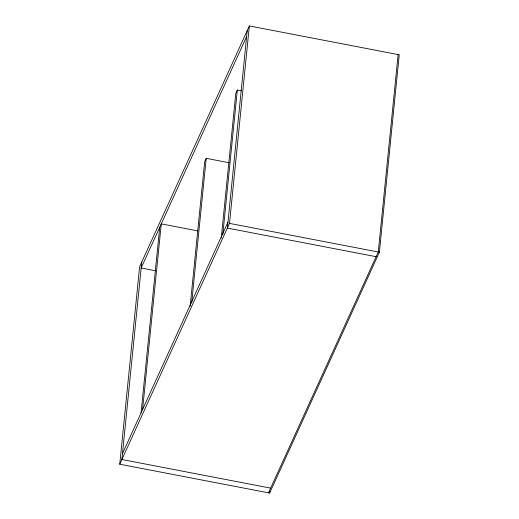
<?xml version="1.0" encoding="UTF-8"?>
<svg xmlns="http://www.w3.org/2000/svg" width="519" height="519" viewBox="0 0 519 519"><rect width="100%" height="100%" fill="white"/><g stroke="black" fill="none" stroke-linecap="round" stroke-linejoin="round"><path stroke-width="0.78" d="M119.753 464.213L139.605 266.785L249.36 25.95L399.247 54.787L379.395 252.215L269.64 493.05L119.753 464.213L229.508 223.378L249.36 25.95M141.745 262.082L121.894 459.51L270.659 488.132M141.064 412.839L159.722 227.257M142.602 409.452L161.266 223.871L197.856 230.916M190.129 306.327L204.674 161.714L206.218 158.327L229.229 162.758M191.673 302.94L206.218 158.327M221.25 238.039L235.795 93.426L237.332 90.04L241.303 90.806M222.794 234.653L237.332 90.04M247.219 30.653L227.367 228.081L376.126 256.697M269.64 493.05L269.802 491.441M398.125 54.573L378.273 252L268.518 492.836M246.622 36.577L141.155 268.005L155.473 270.762M122.49 453.587L227.964 222.158M229.508 223.378L379.395 252.215"/></g></svg>
